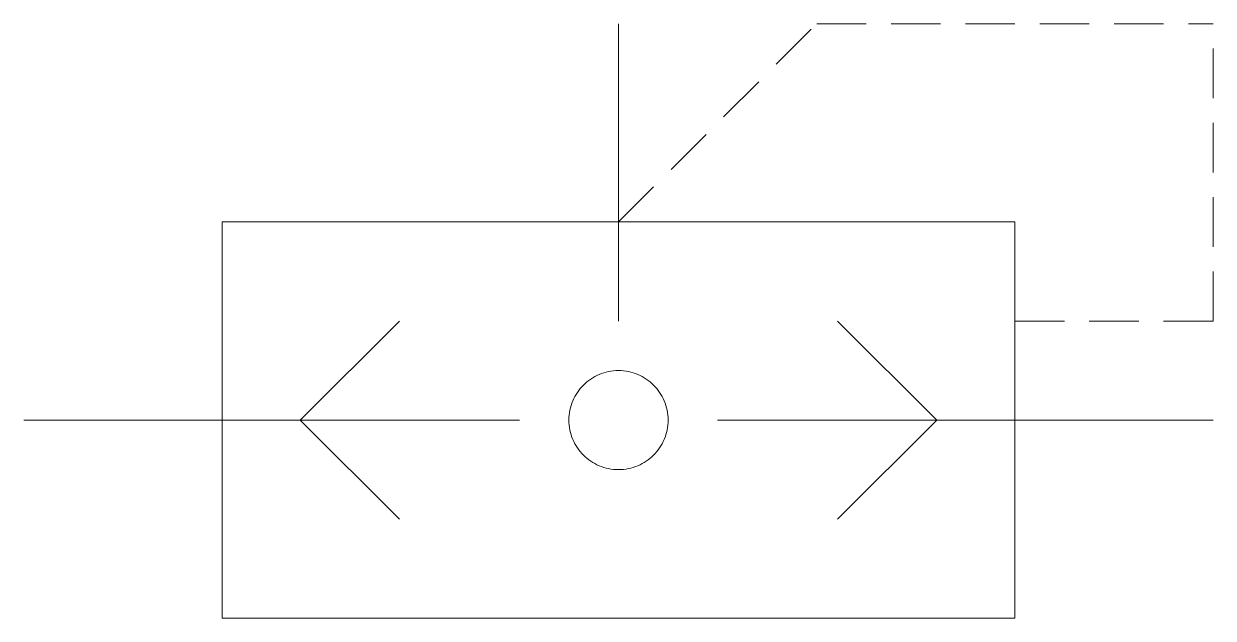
# Model space of a CAD drawing. Header units: millimetres. Extents: x 140 to 164, y 275.8 to 287.8.
import ezdxf

# ---------------------------------------------------------------- set-up
doc = ezdxf.new("R2010")
doc.units = ezdxf.units.MM
doc.linetypes.add('AutomationStudioLT3', pattern=[1.5, 1, -0.5])
doc.layers.add('Слой по умолчанию', color=7, linetype='Continuous')

# ---------------------------------------------------------------- blocks, each defined once
blk = doc.blocks.new('2026109-17422-1')
at = {"layer": 'Слой по умолчанию', "color": 7, "linetype": 'Continuous', "lineweight": 5}
for points in [[(12, 0), (12, -4)], [(12, -4), (12, -6)], [(7.580005, -6), (5.580005, -8)], [(18.419995, -8), (16.419995, -6)], [(0, -8), (4, -8)], [(5.580005, -8), (4, -8)], [(10, -8), (5.580005, -8)], [(5.580005, -8), (7.580005, -10)], [(14, -8), (18.419995, -8)], [(16.419995, -10), (18.419995, -8)], [(18.419995, -8), (20, -8)], [(20, -8), (24, -8)]]:
    blk.add_lwpolyline(points, dxfattribs=at)
at = {"layer": 'Слой по умолчанию', "color": 7, "linetype": 'AutomationStudioLT3', "lineweight": 5}
for points in [[(12, -4), (16, 0)], [(16, 0), (24, 0)], [(24, -6), (24, 0)], [(20, -6), (24, -6)]]:
    blk.add_lwpolyline(points, dxfattribs=at)
at = {"layer": 'Слой по умолчанию', "color": 7, "linetype": 'Continuous', "lineweight": 5, "flags": 128}
for points in [[(4, -4), (20, -4), (20, -12), (4, -12), (4, -4)], [(13, -8), (13, -8), (13, -8), (12.999001, -8.051), (12.995, -8.102), (12.989, -8.152), (12.98, -8.202), (12.969, -8.25), (12.955, -8.297), (12.939, -8.344), (12.921001, -8.389), (12.900999, -8.434), (12.878999, -8.477), (12.855, -8.519), (12.828999, -8.559), (12.800999, -8.598), (12.772, -8.636), (12.74, -8.672), (12.707, -8.707), (12.672, -8.74), (12.636, -8.772), (12.598, -8.801), (12.559, -8.829), (12.519, -8.855), (12.477, -8.879), (12.434, -8.901), (12.389, -8.921), (12.344, -8.939), (12.297, -8.955), (12.25, -8.969), (12.202, -8.98), (12.152, -8.988), (12.102, -8.995), (12.051, -8.999), (12, -9), (11.949, -8.999), (11.898, -8.995), (11.848, -8.989), (11.798, -8.98), (11.75, -8.969), (11.703, -8.955), (11.656, -8.939), (11.611, -8.921), (11.566, -8.901), (11.523, -8.879), (11.481, -8.855), (11.441, -8.829), (11.402, -8.801), (11.364, -8.772), (11.328, -8.74), (11.293, -8.707), (11.26, -8.672), (11.228, -8.636), (11.199, -8.598), (11.171, -8.559), (11.145, -8.519), (11.121, -8.477), (11.099, -8.434), (11.079, -8.389), (11.061, -8.344), (11.045, -8.297), (11.031, -8.25), (11.02, -8.202), (11.012, -8.152), (11.005, -8.102), (11.001, -8.051), (11, -8), (11.001, -7.949), (11.005, -7.898), (11.012, -7.848), (11.02, -7.798), (11.032, -7.75), (11.045, -7.703), (11.061, -7.656), (11.079, -7.611), (11.099, -7.566), (11.121, -7.523), (11.145, -7.481), (11.171, -7.441), (11.199, -7.402), (11.228, -7.364), (11.26, -7.328), (11.293, -7.293), (11.328, -7.26), (11.364, -7.228), (11.402, -7.199), (11.441, -7.171), (11.481, -7.145), (11.523, -7.121), (11.566, -7.099), (11.611, -7.079), (11.656, -7.061), (11.703, -7.045), (11.75, -7.031), (11.798, -7.02), (11.848, -7.012), (11.898, -7.005), (11.949, -7.001), (12, -7), (12.051, -7.001), (12.102, -7.005), (12.152, -7.012), (12.202, -7.02), (12.25, -7.032), (12.297, -7.045), (12.344, -7.061), (12.389, -7.079), (12.434, -7.099), (12.477, -7.121), (12.519, -7.145), (12.559, -7.171), (12.598, -7.199), (12.636, -7.228), (12.672, -7.26), (12.707, -7.293), (12.74, -7.328), (12.772, -7.364), (12.800999, -7.402), (12.828999, -7.441), (12.855, -7.481), (12.878999, -7.523), (12.900999, -7.566), (12.921001, -7.611), (12.939, -7.656), (12.955, -7.703), (12.969, -7.75), (12.98, -7.798), (12.988, -7.848), (12.995, -7.898), (12.999001, -7.949), (13, -8), (13, -8), (13, -8)]]:
    blk.add_lwpolyline(points, dxfattribs=at)

msp = doc.modelspace()

# ---------------------------------------------------------------- block references
at = {"layer": 'Слой по умолчанию'}
msp.add_blockref('2026109-17422-1', (140, 287.8), dxfattribs=at)

doc.saveas('drawing.dxf')
